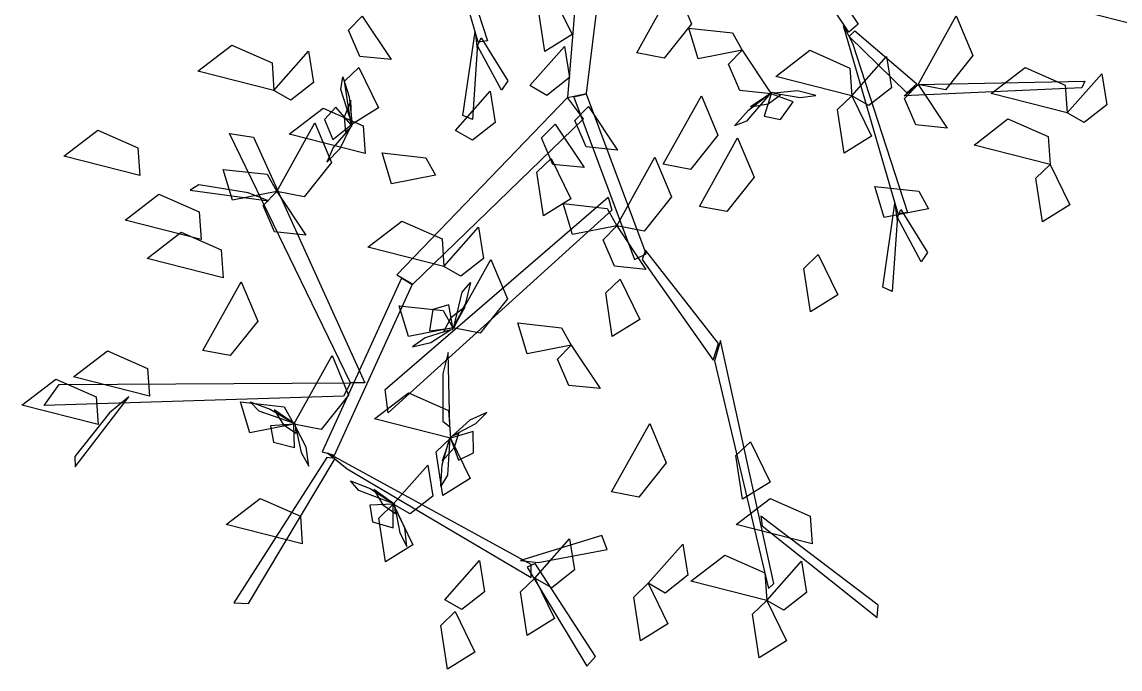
# Model space of a CAD drawing. Header units: inches. Extents: x -2903 to 3367, y -161 to 1064.
# Drawn here: x 3039.22 to 3042.22, y 165.012 to 166.78 of the extents above; entities that cross this region are included whole.
import ezdxf

# ---------------------------------------------------------------- set-up
doc = ezdxf.new("R2010")
doc.units = ezdxf.units.IN
doc.header["$MEASUREMENT"] = 0

# ---------------------------------------------------------------- blocks, each defined once
blk = doc.blocks.new('A3E24G')
at = {"color": 34, "linetype": 'Continuous'}
for points in [[(-0.12172, -0.01303, 0.45909), (-0.08385, -0.12976, 0.55663), (-0.09026, -0.13067, 0.55009), (-0.12781, -0.001, 0.44665)], [(-0.01645, -0.02032, 0.31335), (-0.02865, -0.169, 0.45286), (-0.01557, -0.16611, 0.44832), (0.00222, -0.02247, 0.31269)], [(0.11817, -0.03757, 0.59345), (0.17194, -0.11835, 0.69099), (0.16531, -0.12382, 0.68641), (0.11271, -0.04449, 0.59083)], [(0.16792, -0.13152, 0.69295), (0.20578, -0.24825, 0.79049), (0.19938, -0.24915, 0.78395), (0.16183, -0.11948, 0.68052)], [(-0.09098, -0.13562, 0.54896), (-0.0943, -0.18419, 0.54283), (-0.10083, -0.18131, 0.53432), (-0.09243, -0.12356, 0.54747)], [(-0.08827, -0.12781, 0.54975), (-0.06993, -0.15741, 0.65705), (-0.07425, -0.16391, 0.6521), (-0.09069, -0.13328, 0.54975)], [(0.16963, -0.12293, 0.69114), (0.21225, -0.15953, 0.8389), (0.20532, -0.16581, 0.82846), (0.16569, -0.12679, 0.68552)], [(0.21323, -0.15997, 0.83839), (0.32828, -0.1576, 1.01897), (0.32621, -0.16228, 1.01897), (0.20366, -0.16788, 0.82877)], [(-0.02865, -0.169, 0.45286), (-0.14634, -0.29128, 0.56649), (-0.13546, -0.29768, 0.56011), (-0.01776, -0.18365, 0.44838)], [(-0.02437, -0.1686, 0.45107), (0.0176, -0.28079, 0.51877), (0.0257, -0.27668, 0.51524), (-0.01562, -0.16673, 0.44891)], [(-0.17833, -0.36585, 0.58911), (-0.26186, -0.19376, 0.72443), (-0.24522, -0.1962, 0.71537), (-0.16852, -0.36587, 0.58457)], [(-0.24891, -0.23469, 0.69899), (-0.28306, -0.22925, 0.73339), (-0.28893, -0.23278, 0.73576), (-0.23508, -0.24032, 0.68233)], [(0.00189, -0.24656, 0.49843), (-0.15247, -0.38658, 0.60554), (-0.15442, -0.3705, 0.5954), (-0.00071, -0.23761, 0.49295)], [(0.19866, -0.2541, 0.78282), (0.19533, -0.30268, 0.7767), (0.1888, -0.29979, 0.76818), (0.1972, -0.24204, 0.78134)], [(0.20136, -0.24629, 0.78361), (0.21971, -0.27589, 0.89092), (0.21538, -0.28239, 0.88596), (0.19894, -0.25176, 0.78361)], [(0.0229, -0.28066, 0.51896), (0.07192, -0.35011, 0.65224), (0.07543, -0.33877, 0.64479), (0.02517, -0.27421, 0.51506)], [(-0.14319, -0.29366, 0.56402), (-0.19797, -0.41345, 0.60377), (-0.18952, -0.41573, 0.59949), (-0.13595, -0.2982, 0.56059)], [(0.07267, -0.35071, 0.65153), (0.10997, -0.50761, 0.79239), (0.11366, -0.50421, 0.79344), (0.07681, -0.3367, 0.64576)], [(-0.11471, -0.35948, 0.58739), (-0.11462, -0.39223, 0.62354), (-0.10979, -0.39623, 0.62718), (-0.11104, -0.34497, 0.57077)], [(-0.1832, -0.37489, 0.59249), (-0.38985, -0.38138, 0.70276), (-0.37928, -0.36703, 0.69587), (-0.17833, -0.36585, 0.58911)], [(-0.34456, -0.38644, 0.68243), (-0.36858, -0.4167, 0.7122), (-0.3683, -0.42367, 0.71418), (-0.33143, -0.37554, 0.66797)], [(-0.18067, -0.42512, 0.60174), (-0.0538, -0.50009, 0.65519), (-0.05364, -0.49121, 0.65278), (-0.19402, -0.41431, 0.59531)], [(-0.19482, -0.41739, 0.60278), (-0.25891, -0.5177, 0.70681), (-0.24876, -0.51817, 0.69715), (-0.18906, -0.41806, 0.59746)], [(0.10571, -0.4645, 0.75914), (0.18499, -0.52781, 0.87444), (0.18572, -0.5193, 0.86931), (0.10459, -0.45769, 0.75348)], [(-0.04885, -0.48972, 0.65173), (-0.00125, -0.48083, 0.64377), (-0.00508, -0.47107, 0.64009), (-0.06101, -0.48845, 0.6523)], [(-0.05651, -0.49291, 0.65174), (-0.01529, -0.5613, 0.73144), (-0.00939, -0.55468, 0.72882), (-0.05109, -0.4905, 0.65247)]]:
    blk.add_3dface(points, dxfattribs=at)
at = {"color": 72, "linetype": 'Continuous'}
for points in [[(0.01913, -0.13808, 0.49429), (0.04546, -0.09076, 0.48724), (0.05689, -0.11802, 0.48417), (0.03801, -0.14169, 0.48923)], [(0.37113, -0.12093, 0.78245), (0.31864, -0.10759, 0.77539), (0.34207, -0.08956, 0.77233), (0.36977, -0.10176, 0.77739)], [(-0.03899, -0.09761, 0.39673), (-0.02541, -0.1255, 0.3896), (-0.04434, -0.13722, 0.41498), (-0.04892, -0.10712, 0.41108)], [(-0.17029, -0.11277, 0.83773), (-0.15023, -0.1428, 0.8204), (-0.17188, -0.14064, 0.82164), (-0.17975, -0.12238, 0.83219)], [(0.21323, -0.15997, 0.83839), (0.23957, -0.11265, 0.83134), (0.25099, -0.13991, 0.82828), (0.23211, -0.16357, 0.83333)], [(0.09185, -0.13631, 0.87339), (0.06141, -0.14229, 0.86626), (0.05493, -0.121, 0.89164), (0.08519, -0.12427, 0.88774)], [(-0.23118, -0.16414, 0.83845), (-0.28366, -0.15079, 0.83139), (-0.26023, -0.13277, 0.82833), (-0.23253, -0.14497, 0.83339)], [(-0.0546, -0.16075, 0.88739), (-0.03071, -0.13368, 0.87006), (-0.02724, -0.15516, 0.8713), (-0.04289, -0.16744, 0.88185)], [(0.09185, -0.13631, 0.83839), (0.11191, -0.16633, 0.82106), (0.09025, -0.16418, 0.8223), (0.08239, -0.14592, 0.83285)], [(-0.23118, -0.16414, 0.64245), (-0.20729, -0.13706, 0.62511), (-0.20382, -0.15854, 0.62635), (-0.21947, -0.17082, 0.6369)], [(0.16744, -0.16774, 0.67745), (0.11496, -0.15439, 0.67039), (0.13839, -0.13637, 0.66733), (0.16609, -0.14857, 0.67239)], [(0.16744, -0.16774, 0.67745), (0.19133, -0.14066, 0.66011), (0.1948, -0.16215, 0.66135), (0.17915, -0.17442, 0.6719)], [(-0.17254, -0.14819, 0.71245), (-0.15897, -0.17609, 0.70531), (-0.1779, -0.1878, 0.7307), (-0.18248, -0.15771, 0.72679)], [(0.31609, -0.17957, 0.78245), (0.26361, -0.16623, 0.77539), (0.28703, -0.1482, 0.77233), (0.31474, -0.1604, 0.77739)], [(0.31609, -0.17957, 0.80345), (0.33998, -0.15249, 0.78611), (0.34344, -0.17398, 0.78735), (0.3278, -0.18625, 0.7979)], [(-0.10585, -0.19174, 0.43173), (-0.08196, -0.16466, 0.4144), (-0.0785, -0.18614, 0.41564), (-0.09414, -0.19842, 0.42619)], [(0.21323, -0.15997, 0.83839), (0.2333, -0.19, 0.82106), (0.21164, -0.18784, 0.8223), (0.20378, -0.16958, 0.83285)], [(0.03733, -0.21501, 0.87339), (0.06366, -0.16769, 0.86634), (0.07508, -0.19495, 0.86328), (0.05621, -0.21861, 0.86833)], [(0.16744, -0.16774, 0.67745), (0.18102, -0.19563, 0.67031), (0.16209, -0.20735, 0.6957), (0.15751, -0.17725, 0.69179)], [(-0.16827, -0.20756, 0.81039), (-0.22075, -0.19422, 0.80334), (-0.19733, -0.17619, 0.80028), (-0.16962, -0.18839, 0.80533)], [(-0.01427, -0.17518, 0.55845), (0.00579, -0.20521, 0.54111), (-0.01586, -0.20306, 0.54235), (-0.02372, -0.18479, 0.5529)], [(-0.22927, -0.23382, 0.62845), (-0.20293, -0.1865, 0.62139), (-0.19151, -0.21376, 0.61833), (-0.21039, -0.23742, 0.62339)], [(-0.03725, -0.18723, 0.83839), (-0.01719, -0.21726, 0.82106), (-0.03885, -0.21511, 0.8223), (-0.04671, -0.19684, 0.83285)], [(0.30426, -0.21506, 0.80345), (0.25178, -0.20172, 0.79639), (0.2752, -0.18369, 0.79333), (0.30291, -0.19589, 0.79839)], [(-0.32367, -0.22284, 0.77382), (-0.37616, -0.20949, 0.76676), (-0.35273, -0.19147, 0.7637), (-0.32502, -0.20366, 0.76876)], [(0.06234, -0.24404, 0.49429), (0.08867, -0.19672, 0.48724), (0.1001, -0.22398, 0.48417), (0.08122, -0.24764, 0.48923)], [(-0.11971, -0.22251, 0.55845), (-0.15015, -0.22849, 0.55131), (-0.15663, -0.20719, 0.5767), (-0.12636, -0.21047, 0.57279)], [(-0.03984, -0.21095, 0.67745), (-0.02627, -0.23884, 0.67031), (-0.0452, -0.25055, 0.6957), (-0.04977, -0.22046, 0.69179)], [(0.00528, -0.25748, 0.62845), (0.03161, -0.21016, 0.62139), (0.04304, -0.23742, 0.61833), (0.02416, -0.26108, 0.62339)], [(-0.22927, -0.23382, 0.62845), (-0.2597, -0.23981, 0.62131), (-0.26618, -0.21851, 0.6467), (-0.23592, -0.22178, 0.64279)], [(0.30426, -0.21506, 0.80345), (0.31784, -0.24295, 0.79631), (0.29891, -0.25467, 0.8217), (0.29433, -0.22457, 0.81779)], [(-0.22927, -0.23382, 0.69845), (-0.2092, -0.26385, 0.68111), (-0.23086, -0.2617, 0.68235), (-0.23872, -0.24343, 0.6929)], [(0.22028, -0.24565, 0.71945), (0.18984, -0.25164, 0.71231), (0.18336, -0.23034, 0.7377), (0.21362, -0.23362, 0.73379)], [(-0.28147, -0.267, 0.81745), (-0.33396, -0.25365, 0.81039), (-0.31053, -0.23563, 0.80733), (-0.28283, -0.24783, 0.81239)], [(0.00528, -0.25748, 0.55845), (-0.02516, -0.26347, 0.55131), (-0.03164, -0.24217, 0.5767), (-0.00138, -0.24545, 0.57279)], [(-0.11391, -0.28553, 0.67745), (-0.16639, -0.27219, 0.67039), (-0.14296, -0.25416, 0.66733), (-0.11526, -0.26636, 0.67239)], [(0.00528, -0.25748, 0.73345), (0.02534, -0.28751, 0.71611), (0.00368, -0.28536, 0.71735), (-0.00418, -0.26709, 0.7279)], [(-0.26616, -0.29324, 0.64245), (-0.31864, -0.2799, 0.63539), (-0.29521, -0.26188, 0.63233), (-0.26751, -0.27407, 0.63739)], [(-0.11391, -0.28553, 0.80345), (-0.09002, -0.25845, 0.78611), (-0.08655, -0.27994, 0.78735), (-0.1022, -0.29221, 0.7979)], [(0.1443, -0.2773, 0.80345), (0.15787, -0.30519, 0.79631), (0.13894, -0.31691, 0.8217), (0.13436, -0.28681, 0.81779)], [(-0.10788, -0.32795, 0.59345), (-0.08155, -0.28063, 0.58639), (-0.07012, -0.30789, 0.58333), (-0.089, -0.33155, 0.58839)], [(0.00759, -0.29426, 0.67745), (0.02117, -0.32215, 0.67031), (0.00224, -0.33387, 0.6957), (-0.00234, -0.30377, 0.69179)], [(-0.28019, -0.34338, 0.55845), (-0.25386, -0.29606, 0.55139), (-0.24243, -0.32332, 0.54833), (-0.26131, -0.34698, 0.55339)], [(-0.10788, -0.32795, 0.59345), (-0.13832, -0.33394, 0.58631), (-0.1448, -0.31264, 0.6117), (-0.11453, -0.31591, 0.60779)], [(-0.0261, -0.33978, 0.69845), (-0.05654, -0.34577, 0.69131), (-0.06302, -0.32447, 0.7167), (-0.03275, -0.32774, 0.71279)], [(-0.0261, -0.33978, 0.59345), (-0.00604, -0.36981, 0.57611), (-0.02769, -0.36766, 0.57735), (-0.03555, -0.34939, 0.5879)], [(-0.31708, -0.37503, 0.67745), (-0.36956, -0.36169, 0.67039), (-0.34613, -0.34366, 0.66733), (-0.31843, -0.35586, 0.67239)], [(-0.21744, -0.39431, 0.71945), (-0.1911, -0.34698, 0.71239), (-0.17968, -0.37424, 0.70933), (-0.19856, -0.39791, 0.71439)], [(-0.35257, -0.39458, 0.67745), (-0.40505, -0.38123, 0.67039), (-0.38162, -0.36321, 0.66733), (-0.35392, -0.3754, 0.67239)], [(-0.10935, -0.40396, 0.56545), (-0.16183, -0.39062, 0.55839), (-0.1384, -0.37259, 0.55533), (-0.1107, -0.38479, 0.56039)], [(-0.21744, -0.39431, 0.59345), (-0.24787, -0.40029, 0.58631), (-0.25435, -0.37899, 0.6117), (-0.22409, -0.38227, 0.60779)], [(0.00168, -0.44111, 0.71945), (0.02801, -0.39379, 0.71239), (0.03944, -0.42105, 0.70933), (0.02056, -0.44471, 0.71439)], [(-0.10935, -0.40396, 0.80345), (-0.09577, -0.43185, 0.79631), (-0.1147, -0.44357, 0.8217), (-0.11928, -0.41347, 0.81779)], [(0.09749, -0.40641, 0.67745), (0.11107, -0.4343, 0.67031), (0.09214, -0.44601, 0.6957), (0.08756, -0.41592, 0.69179)], [(-0.14888, -0.44961, 0.71245), (-0.12499, -0.42253, 0.69511), (-0.12153, -0.44402, 0.69635), (-0.13717, -0.45629, 0.7069)], [(-0.21163, -0.47687, 0.67745), (-0.26412, -0.46353, 0.67039), (-0.24069, -0.44551, 0.66733), (-0.21298, -0.4577, 0.67239)], [(0.14018, -0.47687, 0.67745), (0.0877, -0.46353, 0.67039), (0.11113, -0.44551, 0.66733), (0.13883, -0.4577, 0.67239)], [(-0.14888, -0.44961, 0.64245), (-0.13531, -0.47751, 0.63531), (-0.15424, -0.48922, 0.6607), (-0.15882, -0.45913, 0.65679)], [(-0.05116, -0.50054, 0.67745), (-0.02727, -0.47346, 0.66011), (-0.0238, -0.49494, 0.66135), (-0.03945, -0.50722, 0.6719)], [(0.02702, -0.50414, 0.67745), (0.05092, -0.47706, 0.66011), (0.05438, -0.49854, 0.66135), (0.03873, -0.51082, 0.6719)], [(0.10881, -0.51597, 0.67745), (0.05632, -0.50262, 0.67039), (0.07975, -0.4846, 0.66733), (0.10746, -0.49679, 0.67239)], [(-0.11334, -0.51557, 0.90534), (-0.08944, -0.48849, 0.888), (-0.08598, -0.50997, 0.88924), (-0.10163, -0.52225, 0.89979)], [(0.10881, -0.51597, 0.80345), (0.1327, -0.48889, 0.78611), (0.13616, -0.51037, 0.78735), (0.12051, -0.52265, 0.7979)], [(-0.05116, -0.50054, 0.67745), (-0.03758, -0.52843, 0.67031), (-0.05651, -0.54014, 0.6957), (-0.06109, -0.51005, 0.69179)], [(0.02702, -0.50414, 0.78245), (0.0406, -0.53203, 0.77531), (0.02167, -0.54374, 0.8007), (0.01709, -0.51365, 0.79679)], [(0.10881, -0.51597, 0.80345), (0.12238, -0.54386, 0.79631), (0.10345, -0.55557, 0.8217), (0.09887, -0.52548, 0.81779)], [(-0.10619, -0.52368, 0.64245), (-0.09262, -0.55157, 0.63531), (-0.11155, -0.56329, 0.6607), (-0.11613, -0.5332, 0.65679)]]:
    blk.add_3dface(points, dxfattribs=at)
at = {"color": 210, "linetype": 'Continuous'}
for points in [[(-0.1773, -0.18789, 0.73178), (-0.18516, -0.1633, 0.72362), (-0.18368, -0.15455, 0.7373), (-0.17935, -0.16853, 0.74143)], [(0.11168, -0.16577, 0.82214), (0.09476, -0.18528, 0.81398), (0.08652, -0.18857, 0.82766), (0.0962, -0.1776, 0.83179)], [(0.11247, -0.16549, 0.82212), (0.09763, -0.1754, 0.83943), (0.10979, -0.17319, 0.8559), (0.11835, -0.16712, 0.84407)], [(0.11191, -0.16633, 0.82106), (0.10701, -0.18176, 0.80661), (0.11832, -0.18399, 0.79872), (0.12707, -0.17198, 0.80759)], [(0.11389, -0.16586, 0.82018), (0.13188, -0.16889, 0.81665), (0.14261, -0.16744, 0.82856), (0.1299, -0.16442, 0.83488)], [(-0.17747, -0.18872, 0.73176), (-0.17821, -0.17089, 0.74907), (-0.18265, -0.18242, 0.76554), (-0.18192, -0.19289, 0.75371)], [(-0.1779, -0.1878, 0.7307), (-0.18853, -0.1756, 0.71625), (-0.19631, -0.18409, 0.70836), (-0.19061, -0.19781, 0.71723)], [(-0.17853, -0.18974, 0.72982), (-0.19046, -0.20353, 0.72629), (-0.19481, -0.21344, 0.7382), (-0.18562, -0.20416, 0.74452)], [(-0.10742, -0.32834, 0.59453), (-0.10133, -0.30325, 0.58637), (-0.09552, -0.29655, 0.60005), (-0.09909, -0.31074, 0.60418)], [(-0.10788, -0.32795, 0.59345), (-0.11061, -0.312, 0.579), (-0.12167, -0.3152, 0.57111), (-0.12394, -0.32989, 0.57998)], [(-0.10799, -0.32896, 0.59451), (-0.09935, -0.31335, 0.61182), (-0.10914, -0.32088, 0.62829), (-0.11397, -0.33021, 0.61646)], [(-0.10942, -0.32928, 0.59257), (-0.12679, -0.33484, 0.58905), (-0.13567, -0.34105, 0.60095), (-0.12299, -0.3379, 0.60727)], [(-0.217, -0.39388, 0.59453), (-0.2414, -0.38543, 0.58637), (-0.24752, -0.379, 0.60005), (-0.23373, -0.38391, 0.60418)], [(-0.21644, -0.39451, 0.59451), (-0.23116, -0.38442, 0.61182), (-0.22459, -0.39488, 0.62829), (-0.21577, -0.40058, 0.61646)], [(-0.10805, -0.40239, 0.80257), (-0.0919, -0.39392, 0.79905), (-0.08423, -0.38628, 0.81095), (-0.09618, -0.39156, 0.81727)], [(-0.21744, -0.39431, 0.59345), (-0.23358, -0.3955, 0.579), (-0.23144, -0.40682, 0.57111), (-0.21704, -0.41048, 0.57998)], [(-0.21626, -0.39597, 0.59257), (-0.21238, -0.41379, 0.58905), (-0.20705, -0.42321, 0.60095), (-0.20897, -0.4103, 0.60727)], [(-0.10941, -0.40295, 0.80451), (-0.11523, -0.41981, 0.82182), (-0.10689, -0.41071, 0.83829), (-0.10374, -0.40069, 0.82646)], [(-0.10935, -0.40396, 0.80345), (-0.10391, -0.41921, 0.789), (-0.09356, -0.41415, 0.78111), (-0.09386, -0.39929, 0.78998)], [(-0.10987, -0.40365, 0.80453), (-0.11155, -0.42942, 0.79637), (-0.11611, -0.43703, 0.81005), (-0.11504, -0.42243, 0.81418)], [(-0.14843, -0.4492, 0.64353), (-0.17255, -0.43998, 0.63537), (-0.17846, -0.43336, 0.64905), (-0.16484, -0.43871, 0.65318)], [(-0.1479, -0.44985, 0.64351), (-0.16228, -0.4393, 0.66082), (-0.15605, -0.44996, 0.67729), (-0.14742, -0.45594, 0.66546)], [(-0.14888, -0.44961, 0.64245), (-0.16505, -0.45029, 0.628), (-0.16328, -0.46167, 0.62011), (-0.149, -0.46579, 0.62898)], [(-0.14776, -0.45131, 0.64157), (-0.14445, -0.46925, 0.63805), (-0.13942, -0.47884, 0.64995), (-0.14093, -0.46586, 0.65627)]]:
    blk.add_3dface(points, dxfattribs=at)

msp = doc.modelspace()

# ---------------------------------------------------------------- block references
at = {"xscale": 3.960000000000582, "yscale": 3.960000000000582, "zscale": 2.640000000000001}
msp.add_blockref('A3E24G', (3040.8245, 167.2423, -206.466), dxfattribs=at)

doc.saveas('drawing.dxf')
